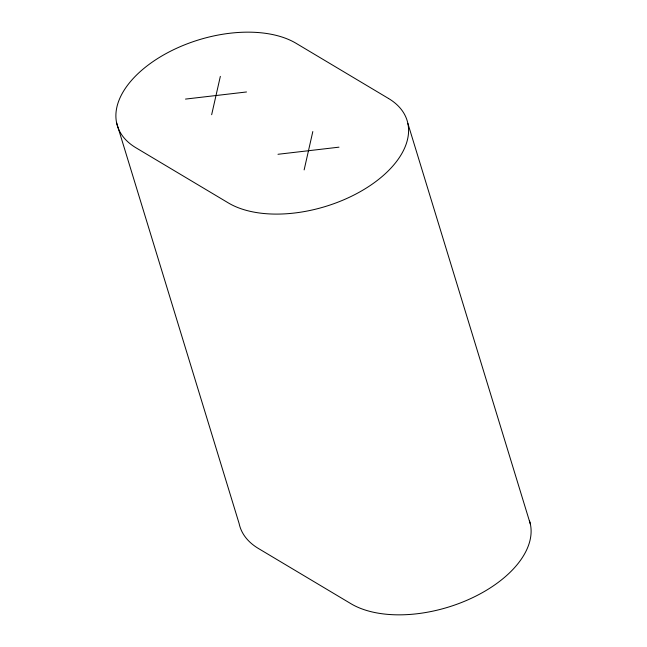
<?xml version="1.0" encoding="UTF-8"?>
<svg xmlns="http://www.w3.org/2000/svg" width="647" height="647" viewBox="0 0 647 647"><rect width="100%" height="100%" fill="white"/><g stroke="black" fill="none" stroke-linecap="round" stroke-linejoin="round"><path stroke-width="0.97" d="M211.658 114.705L220.344 76.362M304.139 169.902L312.816 131.551M185.503 99.088L246.499 91.971M277.984 154.285L338.979 147.168M407.869 123.423L530.386 524.167M116.614 122.833L239.131 523.577A103.164 58.287 -17 0 0 258.46 548.51L350.941 603.708A103.164 58.287 -17 0 0 471.348 598.281A103.164 58.287 -17 0 0 529.392 520.503M388.54 98.49L296.059 43.292A103.164 58.287 -17 0 0 155.887 59.653A103.164 58.287 -17 0 0 135.943 147.775L228.415 202.964A103.164 58.287 -17 0 0 368.588 186.603A103.164 58.287 -17 0 0 388.54 98.49"/></g></svg>
